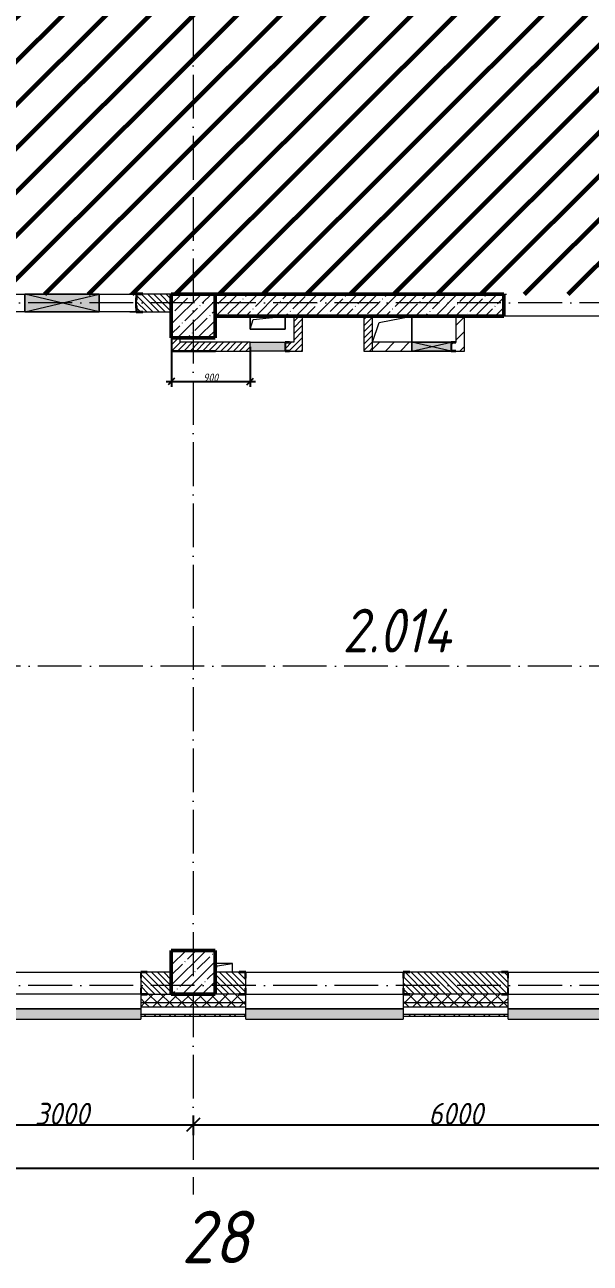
# Model space of a CAD drawing. Header units: millimetres. Extents: x -606178 to 312196, y -19338 to 632709.
# Drawn here: x -227876 to -221414, y 503900 to 518055 of the extents above; entities that cross this region are included whole.
import ezdxf

# ---------------------------------------------------------------- set-up
doc = ezdxf.new("R2010")
doc.units = ezdxf.units.MM
doc.linetypes.add('50_200_ШТРИХ_1Т_ш5_п1_п1_', pattern=[700, 500, -100, 0, -100])
for name, color, linetype, lineweight in [('2.4) ПГП вычит ЖБбалки 0.4 м -', 24, 'Continuous', 30), ('6.4.1) Окр пт с инж. ПТ2.16', 3, 'Continuous', 60), ('A-____-____-DIMS', 7, 'Continuous', 9), ('A-DETL-GENF-OTLN', 7, 'Continuous', 9), ('A-FLOR-____-OTLN', 7, 'Continuous', 9), ('A-GENM-____-MCUT', 7, 'Continuous', 25), ('A-GENM-____-OTLN', 7, 'Continuous', 9), ('A-GENM-____-OTLN-1', 7, 'Continuous', 25), ('A-GLAZ-____-OTLN', 7, 'Continuous', 9), ('A-WALL-____-MCUT', 7, 'Continuous', 13), ('A-WALL-____-MCUT-1', 7, 'Continuous', 9), ('A-WALL-____-MCUT-2', 7, 'Continuous', 50), ('A-WALL-____-OTLN', 7, 'Continuous', 9), ('A-WALL-____-PATT-1', 7, 'Continuous', 9), ('A-WALL-FNSH-MCUT-1', 7, 'Continuous', 9), ('I-WALL-____-OTLN', 7, 'Continuous', 9), ('S-COLS-____-MCUT', 7, 'Continuous', 50), ('S-COLS-____-OTLN', 7, 'Continuous', 9), ('S-GRID-____-IDEN', 7, 'Continuous', 9), ('S-GRID-____-OTLN-1', 7, '50_200_ШТРИХ_1Т_ш5_п1_п1_', 9), ('Марки помещений', 7, 'Continuous', 9)]:
    doc.layers.add(name, color=color, linetype=linetype, lineweight=lineweight)
doc.layers.add('A-GLAZ-____-OTLN-1', color=7, linetype='Continuous', lineweight=9, true_color=0xc0c0c0)
doc.styles.add('ISOCPEUR_I_2', font='isocpeui.ttf', dxfattribs={"width": 0.85, "height": 2.3})
doc.styles.add('ISOCPEUR_I_7', font='isocpeui.ttf', dxfattribs={"width": 0.9, "height": 90})
doc.styles.add('ISOCPEUR_I_9', font='isocpeui.ttf', dxfattribs={"width": 0.9, "height": 250})
doc.dimstyles.new('ISO-1_8_0_9К_СРЕДНИЙ_Кладочные_2', dxfattribs={"dimscale": 304.8, "dimtxt": 89.638306, "dimasz": 0.246063, "dimexe": 0.19685, "dimexo": 0, "dimgap": 0, "dimtad": 1, "dimdec": 3, "dimrnd": 0.001, "dimdsep": 46, "dimtxsty": 'ISOCPEUR_I_7', "dimblk1": 'OBLIQUE', "dimblk2": 'OBLIQUE', "dimsah": 1, "dimcen": 0.09, "dimdle": 0.19685, "dimazin": 0, "dimtfac": 1, "dimtdec": 4, "dimtix": 1, "dimtmove": 1, "dimatfit": 3, "dimfxl": 1, "dimtvp": 1, "dimtolj": 1, "dimtzin": 0, "dimarcsym": 2})
doc.dimstyles.new('ISO-2_5_0_9К_БОЛЬШОЙ_ОСИ', dxfattribs={"dimscale": 304.8, "dimtxt": 248.995294, "dimasz": 0.492126, "dimexe": 0.393701, "dimexo": 0, "dimgap": 0, "dimtad": 1, "dimdec": 0, "dimzin": 0, "dimdsep": 46, "dimtxsty": 'ISOCPEUR_I_9', "dimblk1": 'OBLIQUE', "dimblk2": 'OBLIQUE', "dimsah": 1, "dimcen": 0.09, "dimdle": 0.393701, "dimazin": 0, "dimtfac": 1, "dimtdec": 4, "dimtix": 1, "dimtmove": 0, "dimatfit": 3, "dimfxl": 1, "dimtvp": 1, "dimtolj": 1, "dimtzin": 0, "dimarcsym": 2})
pattern_1 = [(45, (-264901.3, 451794.26), (-70.71068, 70.71068), []), (135, (-264901.3, 451794.26), (-70.71068, -70.71068), [])]
pattern_2 = [(135, (-264901.3, 451794.26), (-35.35534, -35.35534), [])]
pattern_3 = [(45, (-264901.3, 451794.26), (-35.35534, 35.35534), [])]
pattern_4 = [(45, (-264901.3, 451794.26), (-84.85281, 84.85281), [])]

# ---------------------------------------------------------------- blocks, each defined once
blk = doc.blocks.new('BSC_Колонна _Прямоугольная - 500х500-V43-АР1_План отверстий 2 этажа в осях 1-64_Ю-ЯЯ')
at = {"layer": 'S-COLS-____-OTLN'}
h = blk.add_hatch(dxfattribs=at)
h.set_pattern_fill('FP_53', color=256, style=0, pattern_type=2)
h.set_pattern_definition([(45, (-38950, -55431.04), (-114.04925, 114.04925), []), (45, (-38835.95, -55431.04), (-114.04925, 114.04925), [201.613, -40.323, 3.353, -36.97])])
h.paths.add_polyline_path([(-250, -250), (250, -250), (250, 250), (-250, 250)], flags=0)
at = {"layer": 'S-COLS-____-MCUT'}
for p, q in [((250, 250), (-250, 250)), ((-250, 250), (-250, -250)), ((250, -250), (250, 250)), ((-250, -250), (250, -250))]:
    blk.add_line(p, q, dxfattribs=at)
blk = doc.blocks.new('BSC_Колонна _Прямоугольная - 500х500-V44-АР1_План отверстий 2 этажа в осях 1-64_Ю-ЯЯ')
at = {"layer": 'S-COLS-____-OTLN'}
h = blk.add_hatch(dxfattribs=at)
h.set_pattern_fill('FP_54', color=256, style=0, pattern_type=2)
h.set_pattern_definition([(45, (-38950, -62931.04), (-114.04925, 114.04925), []), (45, (-38835.95, -62931.04), (-114.04925, 114.04925), [201.613, -40.323, 3.353, -36.97])])
h.paths.add_polyline_path([(-250, -250), (250, -250), (250, 250), (-250, 250)], flags=0)
at = {"layer": 'S-COLS-____-MCUT'}
for p, q in [((250, 250), (-250, 250)), ((-250, 250), (-250, -250)), ((250, -250), (250, 250)), ((-250, -250), (250, -250))]:
    blk.add_line(p, q, dxfattribs=at)
blk = doc.blocks.new('Фахверк_СКБ_Уголок - 250_2700-27497298-АР1_План отверстий 2 этажа в осях 1-64_Ю-ЯЯ')
at = {"layer": 'A-GENM-____-MCUT'}
for p, q in [((200, 181), (125, 181)), ((125, 181), (125, 106)), ((131, 106), (131, 175)), ((131, 175), (200, 175)), ((200, 175), (200, 181)), ((125, 106), (131, 106)), ((131, -6), (125, -6)), ((125, -6), (125, -81)), ((125, -81), (200, -81)), ((131, -75), (131, -6)), ((200, -75), (131, -75)), ((200, -81), (200, -75))]:
    blk.add_line(p, q, dxfattribs=at)
blk = doc.blocks.new('154_Стойка_СКБ_Уголок - СМ-2480_200-28346303-АР1_План отверстий 2 этажа в осях 1-64_Ю-ЯЯ')
at = {"layer": 'A-GENM-____-MCUT'}
for p, q in [((125, 156), (125, 81)), ((200, 156), (125, 156)), ((131, 81), (131, 150)), ((131, 150), (200, 150)), ((200, 150), (200, 156)), ((125, 81), (131, 81)), ((131, 19), (125, 19)), ((125, 19), (125, -56)), ((131, -50), (131, 19)), ((125, -56), (200, -56)), ((200, -50), (131, -50)), ((200, -56), (200, -50))]:
    blk.add_line(p, q, dxfattribs=at)
blk = doc.blocks.new('Стойка_Влож_Полоса боковая - Полоса-V150-АР1_План отверстий 2 этажа в осях 1-64_Ю-ЯЯ')
at = {"layer": 'A-GENM-____-OTLN'}
for p, q in [((-5, 60), (0, 60)), ((-5, -60), (-5, 60)), ((0, 31), (0, -31)), ((0, -60), (-5, -60))]:
    blk.add_line(p, q, dxfattribs=at)
blk = doc.blocks.new('Стойка_Влож_Уголок_Опорный - Уголок-28213941-АР1_План отверстий 2 этажа в осях 1-64_Ю-ЯЯ')
at = {"layer": 'A-GENM-____-OTLN'}
for p, q in [((-212, -6), (-212, 0)), ((0, 0), (0, -6)), ((-212, -75), (-212, -6)), ((-212, -6), (-206, -6)), ((-212, -75), (-206, -75)), ((-6, -6), (0, -6)), ((-6, -75), (0, -75)), ((0, -6), (0, -75))]:
    blk.add_line(p, q, dxfattribs=at)
blk = doc.blocks.new('AR_Отверстие Ниша - Лючок-32405627-АР1_План отверстий 2 этажа в осях 1-64_Ю-ЯЯ')
at = {"layer": 'A-GLAZ-____-OTLN'}
blk.add_hatch(color=256, dxfattribs=at).paths.add_polyline_path([(200, 50), (-200, 50), (-200, -50), (200, -50), (200, 47)], flags=0)
for p, q in [((-200, 50), (200, 50)), ((200, 50), (200, -50)), ((200, -50), (-200, -50))]:
    blk.add_line(p, q, dxfattribs=at)
blk = doc.blocks.new('154_Фахверк_СКБ_Швеллер - Тип_100_3960-28331862-АР1_План отверстий 2 этажа в осях 1-64_Ю-ЯЯ')
at = {"layer": 'A-GENM-____-MCUT'}
for p, q in [((175, 50), (125, 50)), ((125, 50), (125, -50)), ((128, 47), (175, 47)), ((128, -47), (128, 47)), ((175, 47), (175, 50)), ((125, -50), (175, -50)), ((175, -47), (128, -47)), ((175, -50), (175, -47))]:
    blk.add_line(p, q, dxfattribs=at)
blk = doc.blocks.new('AR_Отверстие прямоугольное _в плите_ - AR_Отверстие прямоугольное _в плите_-30459225-АР1_План отверстий 2 этажа в осях 1-64_Ю-ЯЯ')
at = {"layer": 'A-GENM-____-OTLN'}
for p, q in [((-200, 75), (-200, -75)), ((-200, -75), (-163, 37)), ((-163, 37), (200, 75)), ((200, -75), (200, 75)), ((-200, -75), (200, -75))]:
    blk.add_line(p, q, dxfattribs=at)
blk = doc.blocks.new('AR_Отверстие прямоугольное _в плите_ - AR_Отверстие прямоугольное _в плите_-V167-АР1_План отверстий 2 этажа в осях 1-64_Ю-ЯЯ')
at = {"layer": 'A-GENM-____-OTLN'}
for p, q in [((100, 50), (-100, 50)), ((-100, -50), (-75, 25)), ((-75, 25), (100, 50)), ((100, -50), (100, 50))]:
    blk.add_line(p, q, dxfattribs=at)
blk = doc.blocks.new('AR_Отверстие прямоугольное _в плите_ - AR_Отверстие прямоугольное _в плите_-30552670-АР1_План отверстий 2 этажа в осях 1-64_Ю-ЯЯ')
at = {"layer": 'A-GENM-____-OTLN'}
for p, q in [((-150, 75), (225, 150)), ((225, -150), (225, 150)), ((-225, -150), (-150, 75))]:
    blk.add_line(p, q, dxfattribs=at)
blk = doc.blocks.new('Отлив_СКБ - Отлив витража_120_НВФ-31885687-АР1_План отверстий 2 этажа в осях 1-64_Ю-ЯЯ')
at = {"layer": 'A-GLAZ-____-OTLN-1'}
for points in [[(0, 0), (0, -2), (1800, -2), (1800, 0), (1023, 0)], [(0, -83), (0, -120), (1800, -120), (1800, -2), (0, -2), (0, -63)]]:
    blk.add_hatch(color=256, dxfattribs=at).paths.add_polyline_path(points, flags=0)
at = {"layer": 'A-GLAZ-____-OTLN'}
for p, q in [((0, 0), (1800, 0)), ((1800, -2), (0, -2)), ((0, -120), (0, -83)), ((0, -120), (1800, -120)), ((1800, -83), (1800, -120))]:
    blk.add_line(p, q, dxfattribs=at)
blk = doc.blocks.new('AR_Отверстие прямоугольное _в стене_ - AR_Отверстие прямоугольное _в стене__ОВ-36798040-АР1_План отверстий 2 этажа в осях 1-64_Ю-ЯЯ')
at = {"layer": 'A-GLAZ-____-OTLN'}
blk.add_hatch(color=256, dxfattribs=at).paths.add_polyline_path([(425, -100), (425, 100), (-425, 100), (-425, -100)], flags=0)
at = {"layer": 'A-DETL-GENF-OTLN'}
for p, q in [((-425, -100), (-425, 100)), ((-425, 100), (425, 100)), ((425, 100), (-425, -100)), ((-425, 100), (425, -100)), ((425, 100), (-425, 100)), ((-425, 100), (-425, -100)), ((425, 100), (425, -100)), ((425, -100), (425, 100)), ((425, -100), (-425, -100)), ((-425, -100), (425, -100))]:
    blk.add_line(p, q, dxfattribs=at)
blk = doc.blocks.new('AR_Отверстие прямоугольное _в стене_ - AR_Отверстие прямоугольное _в стене__ОВ-36815583-АР1_План отверстий 2 этажа в осях 1-64_Ю-ЯЯ')
at = {"layer": 'A-GLAZ-____-OTLN'}
blk.add_hatch(color=256, dxfattribs=at).paths.add_polyline_path([(-225, 50), (-225, -50), (225, -50), (225, 50)], flags=0)
at = {"layer": 'A-DETL-GENF-OTLN'}
for p, q in [((-225, 50), (225, 50)), ((225, 50), (-225, -50)), ((-225, 50), (225, -50)), ((225, 50), (-225, 50)), ((225, 50), (225, -50)), ((225, -50), (225, 50)), ((225, -50), (-225, -50)), ((-225, -50), (225, -50))]:
    blk.add_line(p, q, dxfattribs=at)
blk = doc.blocks.new('154_Фахверк_СКБ_Швеллер - Тип_100_3960_зеркало-36793856-АР1_План отверстий 2 этажа в осях 1-64_Ю-ЯЯ')
at = {"layer": 'A-GENM-____-MCUT'}
for p, q in [((175, 50), (125, 50)), ((125, 50), (125, -50)), ((128, 47), (175, 47)), ((128, -47), (128, 47)), ((175, 47), (175, 50)), ((125, -50), (175, -50)), ((175, -47), (128, -47)), ((175, -50), (175, -47))]:
    blk.add_line(p, q, dxfattribs=at)
blk = doc.blocks.new('_Oblique')
at = {"color": 0, "linetype": 'ByBlock', "lineweight": -2}
blk.add_line((-0.5, -0.5), (0.5, 0.5), dxfattribs=at)
blk = doc.blocks.new('*D4829')
at = {"layer": 'A-____-____-DIMS', "color": 0, "lineweight": -2, "transparency": 16777216}
for p, q in [((-229071, 505483), (-225831, 505483)), ((-228951, 505589), (-228951, 505363)), ((-225951, 505589), (-225951, 505363))]:
    blk.add_line(p, q, dxfattribs=at)
at = {"layer": 'Defpoints', "color": 0, "transparency": 16777216}
for p in [(-228951, 505589), (-225951, 505589), (-225951, 505483)]:
    blk.add_point(p, dxfattribs=at)
at = {"layer": 'A-____-____-DIMS', "color": 0, "lineweight": -2, "transparency": 16777216, "xscale": 150, "yscale": 150, "zscale": 150, "rotation": 180}
blk.add_blockref('_Oblique', (-228951, 505483), dxfattribs=at)
at = {"layer": 'A-____-____-DIMS', "color": 0, "lineweight": -2, "transparency": 16777216, "xscale": 150, "yscale": 150, "zscale": 150}
blk.add_blockref('_Oblique', (-225951, 505483), dxfattribs=at)
at = {"layer": 'A-____-____-DIMS', "color": 0, "transparency": 16777216, "insert": (-227451, 505608), "char_height": 250, "width": 758.48, "attachment_point": 5, "style": 'ISOCPEUR_I_9'}
blk.add_mtext('\\A1;3000', dxfattribs=at)
blk = doc.blocks.new('*D4830')
at = {"layer": 'A-____-____-DIMS', "color": 0, "lineweight": -2, "transparency": 16777216}
for p, q in [((-226071, 505483), (-219831, 505483)), ((-225951, 505589), (-225951, 505363)), ((-219951, 505589), (-219951, 505363))]:
    blk.add_line(p, q, dxfattribs=at)
at = {"layer": 'Defpoints', "color": 0, "transparency": 16777216}
for p in [(-225951, 505589), (-219951, 505589), (-219951, 505483)]:
    blk.add_point(p, dxfattribs=at)
at = {"layer": 'A-____-____-DIMS', "color": 0, "lineweight": -2, "transparency": 16777216, "xscale": 150, "yscale": 150, "zscale": 150, "rotation": 180}
blk.add_blockref('_Oblique', (-225951, 505483), dxfattribs=at)
at = {"layer": 'A-____-____-DIMS', "color": 0, "lineweight": -2, "transparency": 16777216, "xscale": 150, "yscale": 150, "zscale": 150}
blk.add_blockref('_Oblique', (-219951, 505483), dxfattribs=at)
at = {"layer": 'A-____-____-DIMS', "color": 0, "transparency": 16777216, "insert": (-222951, 505608), "char_height": 250, "width": 758.48, "attachment_point": 5, "style": 'ISOCPEUR_I_9'}
blk.add_mtext('\\A1;6000', dxfattribs=at)
blk = doc.blocks.new('*D4789')
at = {"layer": 'A-____-____-DIMS', "color": 0, "lineweight": -2, "transparency": 16777216}
for p, q in [((-267251, 505092), (-267251, 504866)), ((-193851, 505092), (-193851, 504866)), ((-267371, 504986), (-193731, 504986))]:
    blk.add_line(p, q, dxfattribs=at)
at = {"layer": 'Defpoints', "color": 0, "transparency": 16777216}
for p in [(-267251, 505092), (-193851, 505092), (-193851, 504986)]:
    blk.add_point(p, dxfattribs=at)
at = {"layer": 'A-____-____-DIMS', "color": 0, "lineweight": -2, "transparency": 16777216, "xscale": 150, "yscale": 150, "zscale": 150, "rotation": 180}
blk.add_blockref('_Oblique', (-267251, 504986), dxfattribs=at)
at = {"layer": 'A-____-____-DIMS', "color": 0, "lineweight": -2, "transparency": 16777216, "xscale": 150, "yscale": 150, "zscale": 150}
blk.add_blockref('_Oblique', (-193851, 504986), dxfattribs=at)
at = {"layer": 'A-____-____-DIMS', "color": 0, "transparency": 16777216, "insert": (-230551, 505113), "char_height": 250, "width": 971.08, "attachment_point": 5, "style": 'ISOCPEUR_I_9'}
blk.add_mtext('\\A1;73400', dxfattribs=at)
blk = doc.blocks.new('*D4937')
at = {"layer": 'A-____-____-DIMS', "color": 0, "lineweight": -2, "transparency": 16777216}
for p, q in [((-226201, 514475), (-226201, 513918)), ((-225301, 514372), (-225301, 513918)), ((-226261, 513978), (-225241, 513978))]:
    blk.add_line(p, q, dxfattribs=at)
at = {"layer": 'Defpoints', "color": 0, "transparency": 16777216}
for p in [(-226201, 514475), (-225301, 514372), (-225301, 513978)]:
    blk.add_point(p, dxfattribs=at)
at = {"layer": 'A-____-____-DIMS', "color": 0, "lineweight": -2, "transparency": 16777216, "xscale": 75, "yscale": 75, "zscale": 75, "rotation": 180}
blk.add_blockref('_Oblique', (-226201, 513978), dxfattribs=at)
at = {"layer": 'A-____-____-DIMS', "color": 0, "lineweight": -2, "transparency": 16777216, "xscale": 75, "yscale": 75, "zscale": 75}
blk.add_blockref('_Oblique', (-225301, 513978), dxfattribs=at)
at = {"layer": 'A-____-____-DIMS', "color": 0, "transparency": 16777216, "insert": (-225751, 514023), "char_height": 90, "width": 409.58, "attachment_point": 5, "style": 'ISOCPEUR_I_7'}
blk.add_mtext('\\A1;900', dxfattribs=at)

msp = doc.modelspace()

# ---------------------------------------------------------------- hatches: boundary and pattern name
at = {"layer": '6.4.1) Окр пт с инж. ПТ2.16'}
h = msp.add_hatch(dxfattribs=at)
h.set_pattern_fill('ANSI31', color=256, scale=111)
h.paths.add_polyline_path([(-259351.3011, 528425.3011), (-257525.5952, 528425.3011), (-257525.5952, 518825.3011), (-259351.3011, 518825.3011)])
h.paths.add_polyline_path([(-262451.3011, 518825.3011), (-257301.3011, 518825.3011), (-257301.3011, 513825.3011), (-262451.3011, 513825.3011)])
h.paths.add_polyline_path([(-219701.3011, 519325.3011), (-257301.3011, 519325.3011), (-257301.3011, 514975.3011), (-219701.3011, 514975.3011)])
at = {"layer": 'A-WALL-____-PATT-1'}
h = msp.add_hatch(dxfattribs=at)
h.set_pattern_fill('FP_6', color=256, style=0, pattern_type=2)
h.set_pattern_definition(pattern_2)
h.paths.add_polyline_path([(-226201.3011, 514775.3011), (-226201.3011, 514975.3011), (-226595.3011, 514975.3011), (-226595.3011, 514906.3011), (-226601.3011, 514906.3011), (-226601.3011, 514844.3011), (-226595.3011, 514844.3011), (-226595.3011, 514775.3011), (-226526.3011, 514775.3011)], flags=0)
h.paths.add_polyline_path([(-228376.3011, 514775.3011), (-228307.3011, 514775.3011), (-228307.3011, 514844.3011), (-228301.3011, 514844.3011), (-228301.3011, 514906.3011), (-228307.3011, 514906.3011), (-228307.3011, 514975.3011), (-228701.3011, 514975.3011), (-228701.3011, 514775.3011)], flags=0)
h = msp.add_hatch(dxfattribs=at)
h.set_pattern_fill('FP_13', color=256, style=0, pattern_type=2)
h.set_pattern_definition([(45, (-264901.3, 451794.26), (-114.04925, 114.04925), []), (45, (-264787.25, 451794.26), (-114.04925, 114.04925), [201.612, -40.322, 3.353, -36.97])])
h.paths.add_polyline_path([(-220201.3011, 514725.3011), (-220201.3011, 514975.3011), (-220601.3011, 514975.3011), (-220601.3011, 514725.3011)], flags=0)
h.paths.add_polyline_path([(-222401.3011, 514725.3011), (-222401.3011, 514975.3011), (-225701.3011, 514975.3011), (-225701.3011, 514725.3011), (-222496.4662, 514725.3011)], flags=0)
h = msp.add_hatch(dxfattribs=at)
h.set_pattern_fill('FP_5', color=256, style=0, pattern_type=2)
h.set_pattern_definition(pattern_3)
h.paths.add_polyline_path([(-224701.3011, 514425.3011), (-224701.3011, 514725.3011), (-224801.3011, 514725.3011), (-224801.3011, 514425.3011)], flags=0)
h = msp.add_hatch(dxfattribs=at)
h.set_pattern_fill('FP_5', color=256, style=0, pattern_type=2)
h.set_pattern_definition(pattern_3)
h.paths.add_polyline_path([(-223901.3011, 514325.3011), (-223901.3011, 514725.3011), (-224001.3011, 514725.3011), (-224001.3011, 514325.3011)], flags=0)
h = msp.add_hatch(dxfattribs=at)
h.set_pattern_fill('FP_4', color=256, style=0, pattern_type=2)
h.set_pattern_definition(pattern_4)
h.paths.add_polyline_path([(-222951.3011, 514425.3011), (-222851.3011, 514425.3011), (-222851.3011, 514725.3011), (-222951.3011, 514725.3011)], flags=0)
h = msp.add_hatch(dxfattribs=at)
h.set_pattern_fill('FP_5', color=256, style=0, pattern_type=2)
h.set_pattern_definition(pattern_3)
h.paths.add_polyline_path([(-226101.3011, 514325.3011), (-226101.3011, 514475.3011), (-226201.3011, 514475.3011), (-226201.3011, 514325.3011)], flags=0)
h = msp.add_hatch(dxfattribs=at)
h.set_pattern_fill('FP_5', color=256, style=0, pattern_type=2)
h.set_pattern_definition(pattern_3)
h.paths.add_polyline_path([(-224701.3011, 514325.3011), (-224701.3011, 514425.3011), (-224851.3011, 514425.3011), (-224851.3011, 514422.3011), (-224898.3011, 514422.3011), (-224898.3011, 514328.3011), (-224851.3011, 514328.3011), (-224851.3011, 514325.3011)], flags=0)
h.paths.add_polyline_path([(-226031.4675, 514325.3011), (-225301.3011, 514325.3011), (-225301.3011, 514425.3011), (-226101.3011, 514425.3011), (-226101.3011, 514325.3011)], flags=0)
h = msp.add_hatch(dxfattribs=at)
h.set_pattern_fill('FP_4', color=256, style=0, pattern_type=2)
h.set_pattern_definition(pattern_4)
h.paths.add_polyline_path([(-223901.3011, 514325.3011), (-223451.3011, 514325.3011), (-223451.3011, 514425.3011), (-223901.3011, 514425.3011)], flags=0)
h.paths.add_polyline_path([(-222851.3011, 514325.3011), (-222851.3011, 514425.3011), (-222951.3011, 514425.3011), (-222951.3011, 514422.3011), (-222998.3011, 514422.3011), (-222998.3011, 514328.3011), (-222951.3011, 514328.3011), (-222951.3011, 514325.3011)], flags=0)
h = msp.add_hatch(dxfattribs=at)
h.set_pattern_fill('FP_6', color=256, style=0, pattern_type=2)
h.set_pattern_definition(pattern_2)
h.paths.add_polyline_path([(-226201.3011, 506975.3011), (-226201.3011, 507225.3011), (-226545.3011, 507225.3011), (-226545.3011, 507156.3011), (-226551.3011, 507156.3011), (-226551.3011, 507044.3011), (-226545.3011, 507044.3011), (-226545.3011, 506975.3011), (-226476.3011, 506975.3011)], flags=0)
h.paths.add_polyline_path([(-228357.3011, 506975.3011), (-228357.3011, 507044.3011), (-228351.3011, 507044.3011), (-228351.3011, 507156.3011), (-228357.3011, 507156.3011), (-228357.3011, 507225.3011), (-228701.3011, 507225.3011), (-228701.3011, 506975.3011), (-228426.3011, 506975.3011)], flags=0)
h = msp.add_hatch(dxfattribs=at)
h.set_pattern_fill('FP_6', color=256, style=0, pattern_type=2)
h.set_pattern_definition(pattern_2)
h.paths.add_polyline_path([(-220545.3011, 506975.3011), (-220201.3011, 506975.3011), (-220201.3011, 507225.3011), (-220545.3011, 507225.3011), (-220545.3011, 507156.3011), (-220551.3011, 507156.3011), (-220551.3011, 507044.3011), (-220545.3011, 507044.3011), (-220545.3011, 506979.5868)], flags=0)
h.paths.add_polyline_path([(-223545.3011, 506975.3011), (-222357.3011, 506975.3011), (-222357.3011, 507044.3011), (-222351.3011, 507044.3011), (-222351.3011, 507156.3011), (-222357.3011, 507156.3011), (-222357.3011, 507225.3011), (-223545.3011, 507225.3011), (-223545.3011, 507156.3011), (-223551.3011, 507156.3011), (-223551.3011, 507044.3011), (-223545.3011, 507044.3011)], flags=0)
h.paths.add_polyline_path([(-225357.3011, 506975.3011), (-225357.3011, 507044.3011), (-225351.3011, 507044.3011), (-225351.3011, 507156.3011), (-225357.3011, 507156.3011), (-225357.3011, 507225.3011), (-225701.3011, 507225.3011), (-225701.3011, 506975.3011), (-225426.3011, 506975.3011)], flags=0)
h = msp.add_hatch(dxfattribs=at)
h.set_pattern_fill('FP_1', color=256, style=0, pattern_type=2)
h.set_pattern_definition(pattern_1)
h.paths.add_polyline_path([(-190681.4541, 506875.3011), (-190601.3011, 506875.3011), (-190601.3011, 506975.3011), (-196951.3011, 506975.3011), (-196951.3011, 506875.3011), (-194216.4555, 506875.3011)], flags=0)
h.paths.add_polyline_path([(-199901.3011, 506875.3011), (-197951.3011, 506875.3011), (-197951.3011, 506975.3011), (-199826.3011, 506975.3011), (-199826.3011, 506969.3011), (-199901.3011, 506969.3011)], flags=0)
h.paths.add_polyline_path([(-200901.3011, 506875.3011), (-200901.3011, 506969.3011), (-200976.3011, 506969.3011), (-200976.3011, 506975.3011), (-201926.3011, 506975.3011), (-201926.3011, 506969.3011), (-202001.3011, 506969.3011), (-202001.3011, 506875.3011), (-201286.4581, 506875.3011)], flags=0)
h.paths.add_polyline_path([(-204821.4595, 506875.3011), (-203801.3011, 506875.3011), (-203801.3011, 506969.3011), (-203876.3011, 506969.3011), (-203876.3011, 506975.3011), (-204926.3011, 506975.3011), (-204926.3011, 506969.3011), (-205001.3011, 506969.3011), (-205001.3011, 506875.3011), (-204926.3011, 506875.3011)], flags=0)
h.paths.add_polyline_path([(-206801.3011, 506875.3011), (-206801.3011, 506969.3011), (-206876.3011, 506969.3011), (-206876.3011, 506975.3011), (-207926.3011, 506975.3011), (-207926.3011, 506969.3011), (-208001.3011, 506969.3011), (-208001.3011, 506875.3011), (-207472.7105, 506875.3011)], flags=0)
h.paths.add_polyline_path([(-210565.8367, 506875.3011), (-209801.3011, 506875.3011), (-209801.3011, 506969.3011), (-209876.3011, 506969.3011), (-209876.3011, 506975.3011), (-210926.3011, 506975.3011), (-210926.3011, 506969.3011), (-211001.3011, 506969.3011), (-211001.3011, 506875.3011), (-210651.3011, 506875.3011)], flags=0)
h.paths.add_polyline_path([(-212876.3011, 506875.3011), (-212801.3011, 506875.3011), (-212801.3011, 506969.3011), (-212876.3011, 506969.3011), (-212876.3011, 506975.3011), (-213926.3011, 506975.3011), (-213926.3011, 506969.3011), (-214001.3011, 506969.3011), (-214001.3011, 506875.3011), (-213658.9628, 506875.3011)], flags=0)
h.paths.add_polyline_path([(-217001.3011, 506875.3011), (-215801.3011, 506875.3011), (-215801.3011, 506969.3011), (-215876.3011, 506969.3011), (-215876.3011, 506975.3011), (-216926.3011, 506975.3011), (-216926.3011, 506969.3011), (-217001.3011, 506969.3011)], flags=0)
h.paths.add_polyline_path([(-222426.3011, 506875.3011), (-222351.3011, 506875.3011), (-222351.3011, 506969.3011), (-222426.3011, 506969.3011), (-222426.3011, 506975.3011), (-223476.3011, 506975.3011), (-223476.3011, 506969.3011), (-223551.3011, 506969.3011), (-223551.3011, 506875.3011), (-222496.4662, 506875.3011)], flags=0)
h.paths.add_polyline_path([(-220476.3011, 506875.3011), (-218801.3011, 506875.3011), (-218801.3011, 506969.3011), (-218876.3011, 506969.3011), (-218876.3011, 506975.3011), (-220476.3011, 506975.3011), (-220476.3011, 506969.3011), (-220551.3011, 506969.3011), (-220551.3011, 506875.3011)], flags=0)
h.paths.add_polyline_path([(-225426.3011, 506875.3011), (-225351.3011, 506875.3011), (-225351.3011, 506969.3011), (-225426.3011, 506969.3011), (-225426.3011, 506975.3011), (-226476.3011, 506975.3011), (-226476.3011, 506969.3011), (-226551.3011, 506969.3011), (-226551.3011, 506875.3011), (-225701.3011, 506875.3011)], flags=0)
h.paths.add_polyline_path([(-228351.3011, 506875.3011), (-228351.3011, 506969.3011), (-228426.3011, 506969.3011), (-228426.3011, 506975.3011), (-229476.3011, 506975.3011), (-229476.3011, 506969.3011), (-229551.3011, 506969.3011), (-229551.3011, 506875.3011), (-228682.7185, 506875.3011)], flags=0)
h.paths.add_polyline_path([(-232551.3011, 506875.3011), (-231351.3011, 506875.3011), (-231351.3011, 506969.3011), (-231426.3011, 506969.3011), (-231426.3011, 506975.3011), (-232476.3011, 506975.3011), (-232476.3011, 506969.3011), (-232551.3011, 506969.3011)], flags=0)
h.paths.add_polyline_path([(-234351.3011, 506875.3011), (-234351.3011, 506969.3011), (-234426.3011, 506969.3011), (-234426.3011, 506975.3011), (-235476.3011, 506975.3011), (-235476.3011, 506969.3011), (-235551.3011, 506969.3011), (-235551.3011, 506875.3011), (-234426.3011, 506875.3011)], flags=0)
h.paths.add_polyline_path([(-238201.3011, 506875.3011), (-237351.3011, 506875.3011), (-237351.3011, 506969.3011), (-237426.3011, 506969.3011), (-237426.3011, 506975.3011), (-238476.3011, 506975.3011), (-238476.3011, 506969.3011), (-238551.3011, 506969.3011), (-238551.3011, 506875.3011), (-238403.9722, 506875.3011)], flags=0)
h.paths.add_polyline_path([(-240351.3011, 506875.3011), (-240351.3011, 506969.3011), (-240426.3011, 506969.3011), (-240426.3011, 506975.3011), (-241476.3011, 506975.3011), (-241476.3011, 506969.3011), (-241551.3011, 506969.3011), (-241551.3011, 506875.3011), (-241055.2232, 506875.3011)], flags=0)
h.paths.add_polyline_path([(-243351.3011, 506875.3011), (-243351.3011, 506969.3011), (-243426.3011, 506969.3011), (-243426.3011, 506975.3011), (-244476.3011, 506975.3011), (-244476.3011, 506969.3011), (-244551.3011, 506969.3011), (-244551.3011, 506875.3011), (-243426.3011, 506875.3011)], flags=0)
h.paths.add_polyline_path([(-246351.3011, 506875.3011), (-246351.3011, 506969.3011), (-246426.3011, 506969.3011), (-246426.3011, 506975.3011), (-247476.3011, 506975.3011), (-247476.3011, 506969.3011), (-247551.3011, 506969.3011), (-247551.3011, 506875.3011), (-246357.7252, 506875.3011)], flags=0)
h.paths.add_polyline_path([(-248551.3011, 506875.3011), (-248551.3011, 506969.3011), (-248626.3011, 506969.3011), (-248626.3011, 506975.3011), (-258351.3011, 506975.3011), (-258351.3011, 506875.3011), (-249008.9762, 506875.3011)], flags=0)
h.paths.add_polyline_path([(-259351.3011, 506875.3011), (-259351.3011, 506975.3011), (-267351.3011, 506975.3011), (-267351.3011, 506875.3011), (-261381.4809, 506875.3011)], flags=0)
h = msp.add_hatch(dxfattribs=at)
h.set_pattern_fill('FP_3', color=256, style=0, pattern_type=2)
h.set_pattern_definition([(45, (-264901.3, 451794.26), (-85.53659, 85.53659), []), (45, (-264844.28, 451794.26), (-85.53659, 85.53659), [])])
h.paths.add_polyline_path([(-219686.3011, 506725.3011), (-219686.3011, 506745.3011), (-220551.3011, 506745.3011), (-220551.3011, 506725.3011), (-219845.2152, 506725.3011)], flags=0)
h.paths.add_polyline_path([(-222496.4662, 506725.3011), (-222351.3011, 506725.3011), (-222351.3011, 506745.3011), (-223551.3011, 506745.3011), (-223551.3011, 506725.3011)], flags=0)
h.paths.add_polyline_path([(-226031.4675, 506725.3011), (-225351.3011, 506725.3011), (-225351.3011, 506745.3011), (-226551.3011, 506745.3011), (-226551.3011, 506725.3011)], flags=0)
h.paths.add_polyline_path([(-228351.3011, 506725.3011), (-228351.3011, 506745.3011), (-229551.3011, 506745.3011), (-229551.3011, 506725.3011), (-228682.7185, 506725.3011)], flags=0)
h.paths.add_polyline_path([(-231351.3011, 506725.3011), (-231351.3011, 506745.3011), (-232551.3011, 506745.3011), (-232551.3011, 506725.3011)], flags=0)
h.paths.add_polyline_path([(-234351.3011, 506725.3011), (-234351.3011, 506745.3011), (-235551.3011, 506745.3011), (-235551.3011, 506725.3011), (-234868.9708, 506725.3011)], flags=0)
h.paths.add_polyline_path([(-237520.2218, 506725.3011), (-237351.3011, 506725.3011), (-237351.3011, 506745.3011), (-238551.3011, 506745.3011), (-238551.3011, 506725.3011), (-238403.9722, 506725.3011)], flags=0)
h.paths.add_polyline_path([(-240351.3011, 506725.3011), (-240351.3011, 506745.3011), (-241551.3011, 506745.3011), (-241551.3011, 506725.3011), (-241055.2232, 506725.3011)], flags=0)
h.paths.add_polyline_path([(-243706.4742, 506725.3011), (-243351.3011, 506725.3011), (-243351.3011, 506745.3011), (-244551.3011, 506745.3011), (-244551.3011, 506725.3011)], flags=0)
h.paths.add_polyline_path([(-247551.3011, 506725.3011), (-246351.3011, 506725.3011), (-246351.3011, 506745.3011), (-247551.3011, 506745.3011)], flags=0)
h.paths.add_polyline_path([(-248551.3011, 506725.3011), (-248551.3011, 506745.3011), (-258351.3011, 506745.3011), (-258351.3011, 506725.3011), (-249008.9762, 506725.3011)], flags=0)
h.paths.add_polyline_path([(-259351.3011, 506725.3011), (-259351.3011, 506745.3011), (-267581.3011, 506745.3011), (-267581.3011, 506725.3011), (-261381.4809, 506725.3011)], flags=0)
h = msp.add_hatch(dxfattribs=at)
h.set_pattern_fill('FP_1', color=256, style=0, pattern_type=2)
h.set_pattern_definition(pattern_1)
h.paths.add_polyline_path([(-190601.3011, 506825.3011), (-190601.3011, 506875.3011), (-196951.3011, 506875.3011), (-196951.3011, 506825.3011), (-190681.4541, 506825.3011)], flags=0)
h.paths.add_polyline_path([(-197951.3011, 506825.3011), (-197951.3011, 506875.3011), (-199901.3011, 506875.3011), (-199901.3011, 506825.3011), (-199518.9575, 506825.3011)], flags=0)
h.paths.add_polyline_path([(-200901.3011, 506825.3011), (-200901.3011, 506875.3011), (-202001.3011, 506875.3011), (-202001.3011, 506825.3011), (-201286.4581, 506825.3011)], flags=0)
h.paths.add_polyline_path([(-203801.3011, 506825.3011), (-203801.3011, 506875.3011), (-205001.3011, 506875.3011), (-205001.3011, 506825.3011), (-204821.4595, 506825.3011)], flags=0)
h.paths.add_polyline_path([(-206801.3011, 506825.3011), (-206801.3011, 506875.3011), (-208001.3011, 506875.3011), (-208001.3011, 506825.3011), (-207472.7105, 506825.3011)], flags=0)
h.paths.add_polyline_path([(-209801.3011, 506825.3011), (-209801.3011, 506875.3011), (-211001.3011, 506875.3011), (-211001.3011, 506825.3011), (-210123.9615, 506825.3011)], flags=0)
h.paths.add_polyline_path([(-214001.3011, 506825.3011), (-212801.3011, 506825.3011), (-212801.3011, 506875.3011), (-214001.3011, 506875.3011)], flags=0)
h.paths.add_polyline_path([(-216310.2138, 506825.3011), (-215801.3011, 506825.3011), (-215801.3011, 506875.3011), (-217001.3011, 506875.3011), (-217001.3011, 506825.3011)], flags=0)
h.paths.add_polyline_path([(-220551.3011, 506825.3011), (-218801.3011, 506825.3011), (-218801.3011, 506875.3011), (-220551.3011, 506875.3011)], flags=0)
h.paths.add_polyline_path([(-223551.3011, 506825.3011), (-222351.3011, 506825.3011), (-222351.3011, 506875.3011), (-223551.3011, 506875.3011)], flags=0)
h.paths.add_polyline_path([(-225351.3011, 506825.3011), (-225351.3011, 506875.3011), (-226551.3011, 506875.3011), (-226551.3011, 506825.3011), (-226031.4675, 506825.3011)], flags=0)
h.paths.add_polyline_path([(-231351.3011, 506825.3011), (-231351.3011, 506875.3011), (-232551.3011, 506875.3011), (-232551.3011, 506825.3011)], flags=0)
h.paths.add_polyline_path([(-229551.3011, 506825.3011), (-228351.3011, 506825.3011), (-228351.3011, 506875.3011), (-229551.3011, 506875.3011)], flags=0)
h.paths.add_polyline_path([(-234351.3011, 506825.3011), (-234351.3011, 506875.3011), (-235551.3011, 506875.3011), (-235551.3011, 506825.3011), (-234868.9708, 506825.3011)], flags=0)
h.paths.add_polyline_path([(-237351.3011, 506825.3011), (-237351.3011, 506875.3011), (-238551.3011, 506875.3011), (-238551.3011, 506825.3011), (-237520.2218, 506825.3011)], flags=0)
h.paths.add_polyline_path([(-241551.3011, 506825.3011), (-240351.3011, 506825.3011), (-240351.3011, 506875.3011), (-241551.3011, 506875.3011)], flags=0)
h.paths.add_polyline_path([(-243351.3011, 506825.3011), (-243351.3011, 506875.3011), (-244551.3011, 506875.3011), (-244551.3011, 506825.3011), (-243706.4742, 506825.3011)], flags=0)
h.paths.add_polyline_path([(-246357.7252, 506825.3011), (-246351.3011, 506825.3011), (-246351.3011, 506875.3011), (-247551.3011, 506875.3011), (-247551.3011, 506825.3011), (-247241.4755, 506825.3011)], flags=0)
h.paths.add_polyline_path([(-248551.3011, 506825.3011), (-248551.3011, 506875.3011), (-258351.3011, 506875.3011), (-258351.3011, 506825.3011), (-249008.9762, 506825.3011)], flags=0)
h.paths.add_polyline_path([(-259351.3011, 506825.3011), (-259351.3011, 506875.3011), (-267451.3011, 506875.3011), (-267451.3011, 506825.3011), (-261381.4809, 506825.3011)], flags=0)

# ---------------------------------------------------------------- linework, layer by layer
at = {"layer": '2.4) ПГП вычит ЖБбалки 0.4 м -'}
msp.add_lwpolyline([(-226201.3011, 514325.3011), (-225694.7162, 514325.3011)], dxfattribs=at)
at = {"layer": 'A-FLOR-____-OTLN'}
for p, q in [((-225301.3011, 514575.3011), (-225301.3011, 514725.3011)), ((-224901.3011, 514725.3011), (-224901.3011, 514575.3011)), ((-223451.3011, 514725.3011), (-223451.3011, 514425.3011)), ((-224901.3011, 514575.3011), (-225301.3011, 514575.3011))]:
    msp.add_line(p, q, dxfattribs=at)
at = {"layer": 'A-WALL-____-MCUT'}
for p, q in [((-226201.3011, 514975.3011), (-226526.3011, 514975.3011)), ((-226526.3011, 514775.3011), (-226201.3011, 514775.3011)), ((-226201.3011, 507225.3011), (-226476.3011, 507225.3011)), ((-225426.3011, 507225.3011), (-225701.3011, 507225.3011)), ((-222426.3011, 507225.3011), (-223476.3011, 507225.3011)), ((-226551.3011, 507156.3011), (-226551.3011, 507044.3011)), ((-225351.3011, 507044.3011), (-225351.3011, 507156.3011)), ((-223551.3011, 507156.3011), (-223551.3011, 507044.3011)), ((-222351.3011, 507044.3011), (-222351.3011, 507156.3011)), ((-226551.3011, 506969.3011), (-226551.3011, 506745.3011)), ((-226476.3011, 506975.3011), (-226201.3011, 506975.3011)), ((-225351.3011, 506745.3011), (-225351.3011, 506969.3011)), ((-223551.3011, 506969.3011), (-223551.3011, 506745.3011)), ((-222351.3011, 506745.3011), (-222351.3011, 506969.3011)), ((-226551.3011, 506745.3011), (-225351.3011, 506745.3011)), ((-223551.3011, 506745.3011), (-222351.3011, 506745.3011))]:
    msp.add_line(p, q, dxfattribs=at)
at = {"layer": 'A-WALL-____-MCUT-1'}
for p, q in [((-225426.3011, 506975.3011), (-225701.3011, 506975.3011)), ((-222426.3011, 506975.3011), (-223476.3011, 506975.3011)), ((-225351.3011, 506875.3011), (-226551.3011, 506875.3011)), ((-225351.3011, 506825.3011), (-226551.3011, 506825.3011)), ((-222351.3011, 506875.3011), (-223551.3011, 506875.3011)), ((-222351.3011, 506825.3011), (-223551.3011, 506825.3011))]:
    msp.add_line(p, q, dxfattribs=at)
at = {"layer": 'A-WALL-____-MCUT-2'}
for p, q in [((-222401.3011, 514975.3011), (-225701.3011, 514975.3011)), ((-222401.3011, 514725.3011), (-222401.3011, 514975.3011)), ((-225701.3011, 514725.3011), (-222401.3011, 514725.3011))]:
    msp.add_line(p, q, dxfattribs=at)
at = {"layer": 'A-WALL-____-OTLN'}
for p, q in [((-222401.3011, 514975.3011), (-222371.3011, 514975.3011)), ((-220601.3011, 514725.3011), (-222401.3011, 514725.3011)), ((-228351.3011, 507225.3011), (-226551.3011, 507225.3011)), ((-225351.3011, 507225.3011), (-223551.3011, 507225.3011)), ((-222351.3011, 507225.3011), (-220551.3011, 507225.3011)), ((-226551.3011, 506975.3011), (-228351.3011, 506975.3011)), ((-225351.3011, 506975.3011), (-223551.3011, 506975.3011)), ((-222351.3011, 506975.3011), (-220551.3011, 506975.3011))]:
    msp.add_line(p, q, dxfattribs=at)
at = {"layer": 'A-WALL-FNSH-MCUT-1'}
for p, q in [((-224801.3011, 514725.3011), (-224801.3011, 514425.3011)), ((-224701.3011, 514325.3011), (-224701.3011, 514725.3011)), ((-224001.3011, 514725.3011), (-224001.3011, 514325.3011)), ((-223901.3011, 514325.3011), (-223901.3011, 514725.3011)), ((-222951.3011, 514725.3011), (-222951.3011, 514425.3011)), ((-222851.3011, 514325.3011), (-222851.3011, 514725.3011)), ((-226201.3011, 514475.3011), (-226201.3011, 514325.3011)), ((-226101.3011, 514425.3011), (-226101.3011, 514475.3011)), ((-225301.3011, 514425.3011), (-226101.3011, 514425.3011)), ((-224801.3011, 514425.3011), (-224851.3011, 514425.3011)), ((-223451.3011, 514425.3011), (-223901.3011, 514425.3011)), ((-226201.3011, 514325.3011), (-225301.3011, 514325.3011)), ((-224851.3011, 514325.3011), (-224701.3011, 514325.3011)), ((-224001.3011, 514325.3011), (-223451.3011, 514325.3011)), ((-222951.3011, 514325.3011), (-222851.3011, 514325.3011)), ((-226551.3011, 506745.3011), (-226551.3011, 506725.3011)), ((-225351.3011, 506725.3011), (-225351.3011, 506745.3011)), ((-223551.3011, 506745.3011), (-223551.3011, 506725.3011)), ((-222351.3011, 506725.3011), (-222351.3011, 506745.3011)), ((-226551.3011, 506725.3011), (-225351.3011, 506725.3011)), ((-223551.3011, 506725.3011), (-222351.3011, 506725.3011))]:
    msp.add_line(p, q, dxfattribs=at)
at = {"layer": 'I-WALL-____-OTLN'}
for p, q in [((-228301.3011, 514975.3011), (-227876.3011, 514975.3011)), ((-227026.3011, 514975.3011), (-226601.3011, 514975.3011)), ((-227876.3011, 514775.3011), (-228301.3011, 514775.3011)), ((-226601.3011, 514775.3011), (-227026.3011, 514775.3011))]:
    msp.add_line(p, q, dxfattribs=at)
at = {"layer": 'S-GRID-____-OTLN-1'}
for p, q in [((-225951.3011, 542687.1106), (-225951.3011, 504685.847)), ((-160826.8945, 514875.3011), (-269570.0713, 514875.3011)), ((-189421.2606, 510725.3011), (-269570.0713, 510725.3011)), ((-160826.8945, 507075.3011), (-269570.0713, 507075.3011))]:
    msp.add_line(p, q, dxfattribs=at)

# ---------------------------------------------------------------- block references
at = {"layer": 'A-GENM-____-OTLN', "rotation": 269.9999999999995}
msp.add_blockref('Стойка_Влож_Уголок_Опорный - Уголок-28213941-АР1_План отверстий 2 этажа в осях 1-64_Ю-ЯЯ', (-226601.3011, 514769.3011), dxfattribs=at)
at = {"layer": 'A-GENM-____-OTLN'}
for name, p in [('Стойка_Влож_Полоса боковая - Полоса-V150-АР1_План отверстий 2 этажа в осях 1-64_Ю-ЯЯ', (-226601.3011, 514875.3011)), ('AR_Отверстие прямоугольное _в плите_ - AR_Отверстие прямоугольное _в плите_-30459225-АР1_План отверстий 2 этажа в осях 1-64_Ю-ЯЯ', (-225101.3011, 514650.3011)), ('AR_Отверстие прямоугольное _в плите_ - AR_Отверстие прямоугольное _в плите_-30552670-АР1_План отверстий 2 этажа в осях 1-64_Ю-ЯЯ', (-223676.3011, 514575.3011)), ('AR_Отверстие прямоугольное _в плите_ - AR_Отверстие прямоугольное _в плите_-V167-АР1_План отверстий 2 этажа в осях 1-64_Ю-ЯЯ', (-225601.3011, 507275.3011))]:
    msp.add_blockref(name, p, dxfattribs=at)
at = {"layer": 'A-GENM-____-OTLN-1'}
for name, p in [('154_Стойка_СКБ_Уголок - СМ-2480_200-28346303-АР1_План отверстий 2 этажа в осях 1-64_Ю-ЯЯ', (-226726.3011, 514825.3011)), ('154_Фахверк_СКБ_Швеллер - Тип_100_3960-28331862-АР1_План отверстий 2 этажа в осях 1-64_Ю-ЯЯ', (-225026.3011, 514375.3011)), ('154_Фахверк_СКБ_Швеллер - Тип_100_3960_зеркало-36793856-АР1_План отверстий 2 этажа в осях 1-64_Ю-ЯЯ', (-223126.3011, 514375.3011)), ('Фахверк_СКБ_Уголок - 250_2700-27497298-АР1_План отверстий 2 этажа в осях 1-64_Ю-ЯЯ', (-226676.3011, 507050.3011)), ('Фахверк_СКБ_Уголок - 250_2700-27497298-АР1_План отверстий 2 этажа в осях 1-64_Ю-ЯЯ', (-223676.3011, 507050.3011))]:
    msp.add_blockref(name, p, dxfattribs=at)
at = {"layer": 'A-GENM-____-OTLN-1', "rotation": 180}
for p in [(-225226.3011, 507150.3011), (-222226.3011, 507150.3011)]:
    msp.add_blockref('Фахверк_СКБ_Уголок - 250_2700-27497298-АР1_План отверстий 2 этажа в осях 1-64_Ю-ЯЯ', p, dxfattribs=at)
at = {"layer": 'A-GLAZ-____-OTLN', "rotation": 180}
for name, p in [('AR_Отверстие прямоугольное _в стене_ - AR_Отверстие прямоугольное _в стене__ОВ-36798040-АР1_План отверстий 2 этажа в осях 1-64_Ю-ЯЯ', (-227451.3011, 514875.3011)), ('AR_Отверстие Ниша - Лючок-32405627-АР1_План отверстий 2 этажа в осях 1-64_Ю-ЯЯ', (-225101.3011, 514375.3011)), ('AR_Отверстие прямоугольное _в стене_ - AR_Отверстие прямоугольное _в стене__ОВ-36815583-АР1_План отверстий 2 этажа в осях 1-64_Ю-ЯЯ', (-223226.3011, 514375.3011))]:
    msp.add_blockref(name, p, dxfattribs=at)
at = {"layer": 'A-GLAZ-____-OTLN'}
for p in [(-228351.3011, 506808.3011), (-225351.3011, 506808.3011), (-222351.3011, 506808.3011)]:
    msp.add_blockref('Отлив_СКБ - Отлив витража_120_НВФ-31885687-АР1_План отверстий 2 этажа в осях 1-64_Ю-ЯЯ', p, dxfattribs=at)
at = {"layer": 'S-COLS-____-OTLN'}
for name, p in [('BSC_Колонна _Прямоугольная - 500х500-V44-АР1_План отверстий 2 этажа в осях 1-64_Ю-ЯЯ', (-225951.3011, 514725.3011)), ('BSC_Колонна _Прямоугольная - 500х500-V43-АР1_План отверстий 2 этажа в осях 1-64_Ю-ЯЯ', (-225951.3011, 507225.3011))]:
    msp.add_blockref(name, p, dxfattribs=at)

# ---------------------------------------------------------------- texts
at = {"layer": 'S-GRID-____-IDEN', "insert": (-226085.6728, 504499.7806), "char_height": 600, "width": 404.0505, "attachment_point": 1, "style": 'ISOCPEUR_I_9'}
msp.add_mtext('28', dxfattribs=at)
at = {"layer": 'Марки помещений', "insert": (-224244.6135, 511380.3876), "char_height": 500, "width": 769.62, "attachment_point": 1, "style": 'ISOCPEUR_I_2'}
msp.add_mtext('2.014', dxfattribs=at)

# ---------------------------------------------------------------- dimensions: what is measured, and where the dimension line sits
at = {"layer": 'A-____-____-DIMS'}
for base, p1, p2, dimstyle, override, picture, middle in [((-225301.3011, 513977.6216), (-226201.3011, 514475.3011), (-225301.3011, 514372.2531), 'ISO-1_8_0_9К_СРЕДНИЙ_Кладочные_2', {"dimpost": '<>', "dimfxl": 905.880174}, '*D4937', (-225751.3011, 514022.6216)), ((-225951.3011, 505482.7262), (-228951.3011, 505588.7923), (-225951.3011, 505588.7923), 'ISO-2_5_0_9К_БОЛЬШОЙ_ОСИ', {"dimpost": '<>', "dimfxl": 3000}, '*D4829', (-227451.3011, 505607.7262)), ((-219951.3011, 505482.7262), (-225951.3011, 505588.7923), (-219951.3011, 505588.7923), 'ISO-2_5_0_9К_БОЛЬШОЙ_ОСИ', {"dimpost": '<>', "dimfxl": 6000}, '*D4830', (-222951.3011, 505607.7262)), ((-193851.3011, 504985.926), (-267251.3011, 505091.992), (-193851.3011, 505091.992), 'ISO-2_5_0_9К_БОЛЬШОЙ_ОСИ', {"dimpost": '<>', "dimfxl": 73400}, '*D4789', (-230551.3011, 505112.5358))]:
    dim = msp.add_linear_dim(base=base, p1=p1, p2=p2, dimstyle=dimstyle, override=override, dxfattribs=at)
    dim.commit()
    dim.dimension.update_dxf_attribs({"geometry": picture, "text_midpoint": middle})

doc.saveas('drawing.dxf')
